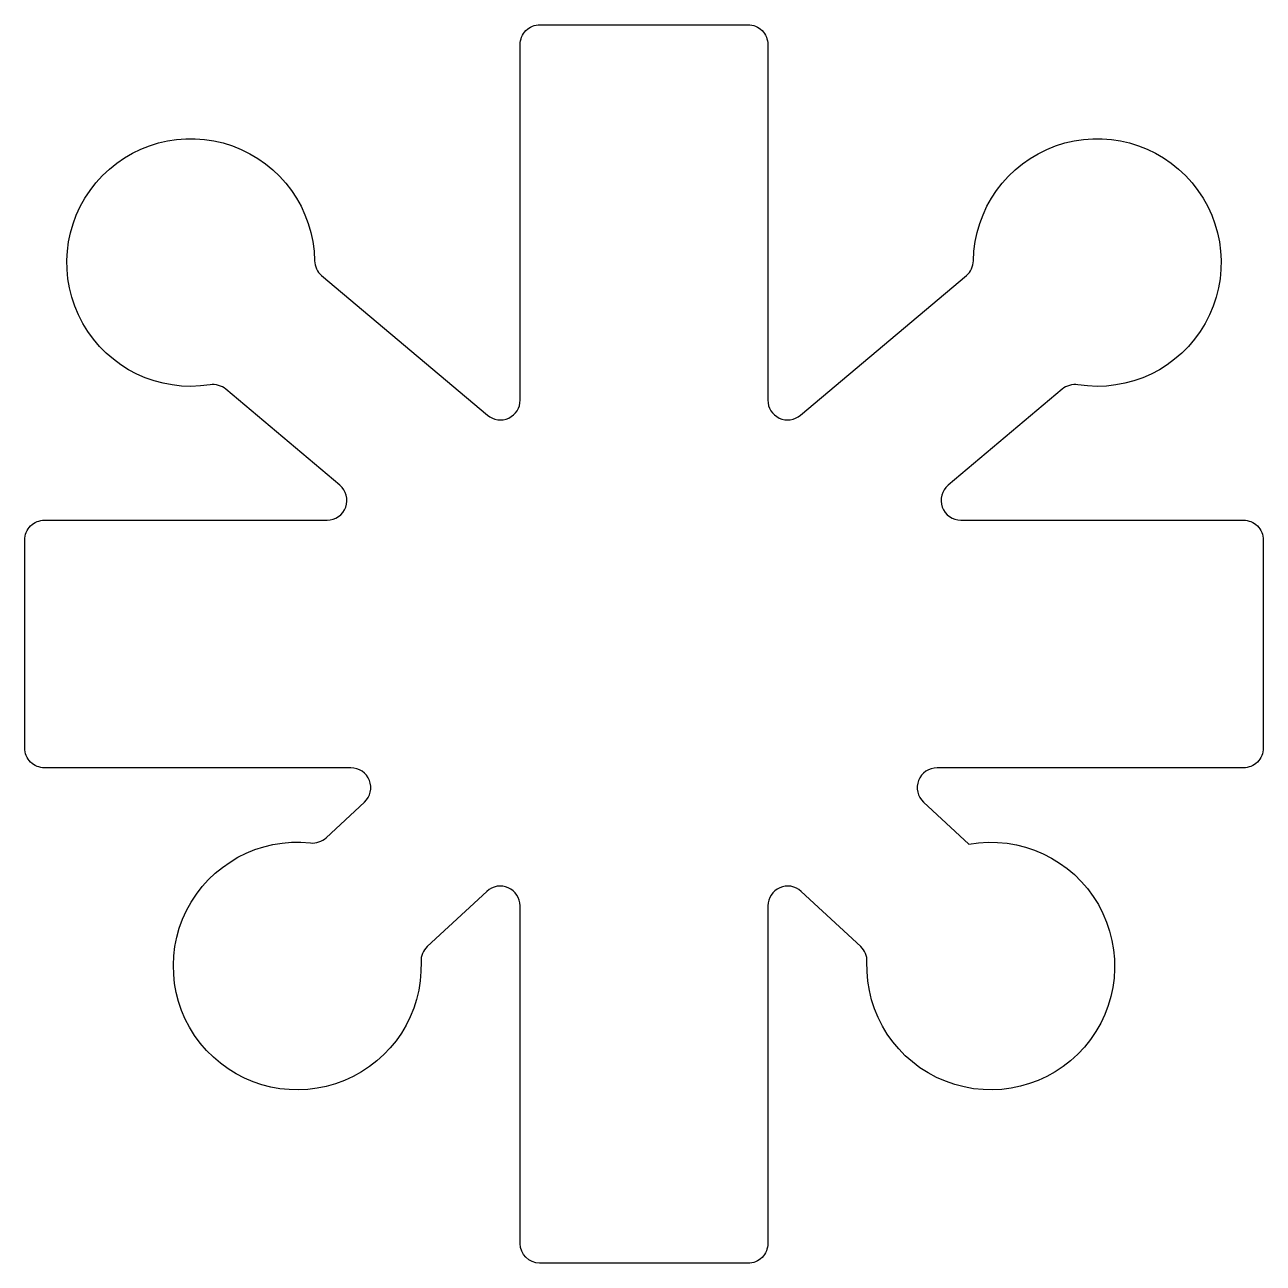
# Model space of a CAD drawing. Header units: millimetres. Extents: x -125 to 125, y -125 to 125.
import ezdxf

# ---------------------------------------------------------------- set-up
doc = ezdxf.new("R2010")
doc.units = ezdxf.units.MM
doc.layers.get('0').update_dxf_attribs({"linetype": 'CONTINUOUS'})

msp = doc.modelspace()

# ---------------------------------------------------------------- linework, layer by layer
msp.add_lwpolyline([(-121, -25, -0.414214), (-125, -21), (-125, 21, -0.414214), (-121, 25), (-63.97, 25, 0.699677), (-61.39, 32.06), (-84.4, 51.42, 0.217429), (-87.6, 52.31, -2.679416), (-66.5, 77.37, 0.217429), (-65.08, 74.37), (-31.58, 46.18, 0.637571), (-25, 49.24), (-25, 121, -0.414214), (-21, 125), (21, 125, -0.414214), (25, 121), (25, 49.24, 0.637571), (31.58, 46.18), (65.08, 74.37, 0.217429), (66.5, 77.37, -2.679416), (87.6, 52.31, 0.217429), (84.4, 51.42), (61.39, 32.06, 0.699677), (63.97, 25), (121, 25, -0.414214), (125, 21), (125, -21, -0.414214), (121, -25), (59.15, -25, 0.681649), (56.43, -31.93), (65.55, -40.4, -2.831661), (45.01, -64.15, 0.217429), (43.74, -61.08), (31.72, -49.93, 0.654873), (25, -52.86), (25, -121, -0.414214), (21, -125), (-21.07, -125), (-21.07, -125, -0.409365), (-25, -121), (-25, -52.86, 0.654873), (-31.72, -49.93), (-43.74, -61.08, 0.217429), (-45.01, -64.15, -2.679416), (-67.31, -40.15, 0.217429), (-64.15, -39.1), (-56.43, -31.93, 0.681649), (-59.15, -25)], format="xyb", close=True)

doc.saveas('drawing.dxf')
